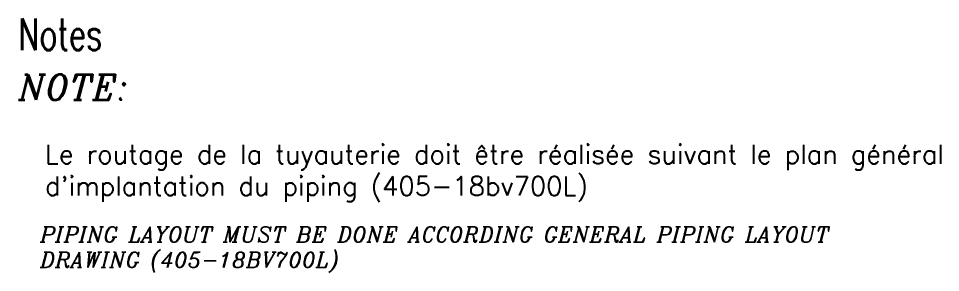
# Model space of a CAD drawing. Extents: x 206 to 1054, y -63 to 629.
# Drawn here: x 819.2 to 964.4, y -63.3 to -23.3 of the extents above; entities that cross this region are included whole.
import ezdxf

# ---------------------------------------------------------------- set-up
doc = ezdxf.new("R2010")
doc.units = 0
doc.header["$MEASUREMENT"] = 0
for name, color, linetype in [('TEXTE', 2, 'CONTINUOUS'), ('TEXTE-ANG', 2, 'CONTINUOUS'), ('TITRE', 50, 'CONTINUOUS'), ('TITRE-ANG', 50, 'CONTINUOUS')]:
    doc.layers.add(name, color=color, linetype=linetype)
doc.styles.add('ITALIC', font='italic.shx', dxfattribs={"height": 1.8})
doc.styles.add('ROMANS', font='romans.shx', dxfattribs={"width": 0.7})
doc.styles.add('S1', font='SIMPLEX.shx', dxfattribs={"width": 0.9})

msp = doc.modelspace()

# ---------------------------------------------------------------- texts
at = {"layer": 'TEXTE', "insert": (823.38356, -43.19973), "char_height": 3, "width": 172.2275079, "attachment_point": 1, "style": 'S1'}
msp.add_mtext("{\\Fromans|c0;\\W1;Le routage de la tuyauterie doit être réalisée suivant le plan général d'implantation du piping (405-18bv700L)}", dxfattribs=at)
at = {"layer": 'TEXTE-ANG', "insert": (822.65681, -56.14212), "char_height": 2.4, "width": 151.84, "attachment_point": 1, "style": 'ITALIC'}
msp.add_mtext('PIPING LAYOUT MUST BE DONE ACCORDING GENERAL PIPING LAYOUT DRAWING (405-18BV700L)', dxfattribs=at)
at = {"layer": 'TITRE', "insert": (819.21421, -23.31128), "char_height": 5, "width": 159.3405474, "attachment_point": 1, "style": 'ROMANS'}
msp.add_mtext('Notes', dxfattribs=at)
at = {"layer": 'TITRE-ANG', "insert": (819.21421, -32.1436), "char_height": 4, "width": 120, "attachment_point": 1, "style": 'ITALIC'}
msp.add_mtext('NOTE:', dxfattribs=at)

doc.saveas('drawing.dxf')
